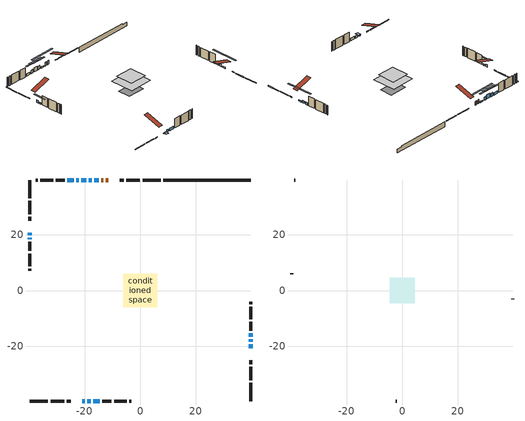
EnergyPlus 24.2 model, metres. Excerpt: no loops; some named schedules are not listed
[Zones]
conditioned space
 floor outside (Floor1 construction): -2.09,-2.09 -2.09,2.09 2.09,2.09 2.09,-2.09 z0.45
 floor adiabatic (AdiabaticFloorConstruction): -6.08,-6.08 -6.08,6.08 6.08,6.08 6.08,-6.08 z2.89
 floor foundation (Slab1 construction): -4.57,-3.28 -4.57,3.28 4.57,3.28 4.57,-3.28 z-1.99
 wall outside (RimJoist1 construction): 7.37,39.69 0.84,39.69 / -39.69,-39.69 -33.16,-39.69 / -39.69,39.69 -39.69,33.16 / 39.69,-39.69 39.69,-33.16 z0.45:0.75
 wall outside (RimJoist2 construction): -0.09,39.69 -4.95,39.69 / -32.23,-39.69 -27.38,-39.69 / -39.69,32.23 -39.69,27.38 / 39.69,-32.23 39.69,-27.38 z0.45:0.75
 wall outside (RimJoist3 construction): -5.87,39.69 -7.33,39.69 / -26.45,-39.69 -24.99,-39.69 / -39.69,26.45 -39.69,24.99 / 39.69,-26.45 39.69,-24.99 z0.45:0.75
 wall outside (AdiabaticWallConstruction 1): -11.53,39.69 -12.31,39.69 / -13.24,39.69 -14.05,39.69 z0.45:2.48
 wall outside (AdiabaticWallConstruction): -20.8,-39.69 -19.88,-39.69 z0.45:0.73; -18.95,-39.69 -17.78,-39.69 / -16.86,-39.69 -14.52,-39.69 / -39.69,20.8 -39.69,19.87 / 39.69,-18.34 39.69,-17.48 / 39.69,-16.56 39.69,-15.43 / -23.98,39.69 -26.21,39.69 z0.45:1.67; 39.69,-20.8 39.69,-19.27 z0.45:1.06; -14.98,39.69 -16.5,39.69 z0.45:1.09; -17.43,39.69 -18.42,39.69 / -22.06,39.69 -23.05,39.69 z0.45:2.23; -19.35,39.69 -21.13,39.69 z0.45:2.74; -39.69,18.95 -39.69,18.36 z0.45:1.31
 wall outside (Wall1 construction): -27.14,39.69 -30.38,39.69 / -13.59,-39.69 -10.36,-39.69 / -39.69,17.43 -39.69,14.19 / 39.69,-14.51 39.69,-11.27 z0.45:5.33
 wall outside (Wall2 construction): -31.31,39.69 -35.84,39.69 / -9.43,-39.69 -4.89,-39.69 / -39.69,13.26 -39.69,8.73 / 39.69,-10.34 39.69,-5.81 z0.45:5.33
 wall outside (Wall3 construction): -36.77,39.69 -37.52,39.69 / -3.96,-39.69 -3.21,-39.69 / -39.69,7.8 -39.69,7.05 / 39.69,-4.88 39.69,-4.13 z0.45:5.33
 wall foundation (FoundationWall1 construction): 8.3,39.69,-1.99 8.3,39.69,0.45 36.55,39.69,0.45 36.55,39.69,-0.15 39.69,39.69,-0.15 39.69,39.69,-1.99
 window (WindowConstruction 10): -20.8,-39.69 -19.88,-39.69 z0.45:0.73
 window (WindowConstruction 7): -18.95,-39.69 -17.79,-39.69 z0.45:1.67
 window (WindowConstruction 8): -16.86,-39.69 -14.52,-39.69 z0.45:1.67
 window (WindowConstruction 9): -39.69,20.8 -39.69,19.87 z0.45:1.67
 window (WindowConstruction 11): 39.69,-20.8 39.69,-19.27 z0.45:1.06
 window (WindowConstruction 12): -14.98,39.69 -16.5,39.69 z0.45:1.08
 window (WindowConstruction): -17.43,39.69 -18.42,39.69 z0.45:2.23
 window (WindowConstruction 1): -19.35,39.69 -21.13,39.69 z0.45:2.74
 window (WindowConstruction 2): -22.06,39.69 -23.05,39.69 z0.45:2.23
 window (WindowConstruction 3): -39.69,18.94 -39.69,18.36 z0.45:1.31
 window (WindowConstruction 4): 39.69,-18.34 39.69,-17.49 z0.45:1.67
 window (WindowConstruction 5): 39.69,-16.56 39.69,-15.44 z0.45:1.67
 window (WindowConstruction 6): -23.98,39.69 -26.21,39.69 z0.45:1.67
 door (Door): -11.53,39.69 -12.31,39.69 z0.45:2.48
 door (Door 1): -13.24,39.69 -14.05,39.69 z0.45:2.48
 ceiling adiabatic (AdiabaticFloorConstruction): 6.08,-6.08 6.08,6.08 -6.08,6.08 -6.08,-6.08 z2.89
attic - vented
 floor to conditioned space (Floor2 construction Reversed): -4.56,-4.56 -4.56,4.56 4.56,4.56 4.56,-4.56 z5.33
 wall outside (Wall4 construction): -38.45,39.69 -38.76,39.69 / -2.29,-39.69 -1.97,-39.69 / -39.69,6.12 -39.69,5.81 / 39.69,-3.2 39.69,-2.89 z0.45:5.33
 roof outside (Roof1 construction): -10.6,39.69,5.33 -10.6,30.82,8.29 -8.26,30.82,8.29 -8.26,39.69,5.33; -21.72,-39.69,5.33 -21.72,-30.82,8.29 -24.06,-30.82,8.29 -24.06,-39.69,5.33; -39.69,21.72,5.33 -30.82,21.72,8.29 -30.82,24.06,8.29 -39.69,24.06,5.33; 39.69,-21.72,5.33 30.82,-21.72,8.29 30.82,-24.06,8.29 39.69,-24.06,5.33
shading: -19.58,-39.69 -21.09,-39.69 -21.09,-41.52 -19.58,-41.52 z1.03; 39.69,-13.17 39.69,-26.89 40.3,-26.89 40.3,-13.17 z7.16; -22.6,39.69 -8.88,39.69 -8.88,40.3 -22.6,40.3 z7.18; -21.47,39.69 -14.38,39.69 -14.38,40.3 -21.47,40.3 z5.28; -24.18,39.69 -16.3,39.69 -16.3,40.3 -24.18,40.3 z5.79; -26.1,39.69 -19.01,39.69 -19.01,40.3 -26.1,40.3 z5.28; -39.69,15.31 -39.69,22 -40.3,22 -40.3,15.31 z4.36
[Building]
Building 1: Terrain=Suburbs
[Site:Location]
Calgary Intl AP_AB: Latitude {deg}=51.11; Longitude {deg}=-114.02; Time Zone {hr}=-7; Elevation {m}=1084; Keep Site Location Information=Yes
[Site:GroundTemperature:Shallow]
0.326196, -1.55603, -1.70677, -0.813554, 2.7722, 6.34125, 9.43543, 11.3955, 11.562, 9.96783, 6.95256, 3.49299
[Site:WaterMainsTemperature]
Calculation Method=Schedule; Temperature Schedule=mains temperature schedule
[Material] Roughness=Rough; Thermal Absorptance=0.9
Name | Thickness {m} | Conductivity {W/m-K} | Density {kg/m3} | Specific Heat {J/kg-K} | Solar Absorptance | Visible Absorptance
asphalt or fiberglass shingles | 0.00635 | 0.162714 | 1121.4 | 1465.45 | 0.4 | 0.4
ceiling loosefill ins | 0.254 | 0.0480833 | 16.02 | 1046.75 | 0.7 | 0.7
ceiling stud and cavity | 0.1397 | 0.179495 | 65.682 | 1177.47 | 0.7 | 0.7
concrete 4.0 in. | 0.1016 | 1.803125 | 2242.8 | 837.4 | 0.7 | 0.7
concrete 8.0 in. | 0.2032 | 1.803125 | 2242.8 | 837.4 | 0.7 | 0.7
door material | 0.04445 | 0.0451087 | 512.64 | 1214.23 | 0.7 | 0.7
exterior vertical ins | 0.0480821 | 0.029427 | 32.04 | 1214.23 | 0.7 | 0.7
floor covering | 0.0127 | 0.0433444 | 54.468 | 1339.84 | 0.6 | 0.6
floor rigid ins | 0.103632 | 0.029427 | 32.04 | 1214.23 | 0.7 | 0.7
floor rigid ins 1; wall rigid ins 1 | 0.512978 | 0.029427 | 32.04 | 1214.23 | 0.7 | 0.7
floor stud and cavity | 0.1397 | 0.0974427 | 92.3553 | 1139.71 | 0.7 | 0.7
floor stud and cavity 1 | 0.1397 | 1.75129 | 37.0049 | 1207.88 | 0.7 | 0.7
furniture material conditioned space 1 | 0.1524 | 0.115458 | 640.8 | 1214.23 | 0.6 | 0.6
gypsum board | 0.0127 | 0.160291 | 801 | 837.4 | 0.6 | 0.6
gypsum board 1 | 0.0127 | 0.160291 | 801 | 837.4 | 0.7 | 0.7
osb sheathing 0.5 in. | 0.0127 | 0.115458 | 512.64 | 1214.23 | 0.7 | 0.7
osb sheathing 0.75 in. | 0.01905 | 0.115458 | 512.64 | 1214.23 | 0.7 | 0.7
osb sheathing 2.0 in. | 0.0508 | 0.115458 | 512.64 | 1214.23 | 0.7 | 0.7
rim joist rigid ins; wall rigid ins | 0.051816 | 0.029427 | 32.04 | 1214.23 | 0.7 | 0.7
rim joist stud and cavity | 0.0508 | 0.0427674 | 125.044 | 1163.47 | 0.6 | 0.6
rim joist stud and cavity 1 | 0.0508 | 0.0428945 | 125.044 | 1163.47 | 0.6 | 0.6
rim joist stud and cavity 2 | 0.0508 | 0.04374 | 125.044 | 1163.47 | 0.6 | 0.6
wall stud and cavity | 0.1397 | 0.197362 | 139.0536 | 1170.24 | 0.7 | 0.7
wall stud and cavity 1 | 0.1397 | 0.195417 | 139.0536 | 1170.24 | 0.7 | 0.7
wall stud and cavity 2 | 0.1397 | 0.281349 | 139.0536 | 1170.24 | 0.7 | 0.7
wall stud and cavity 3 | 0.0889 | 6.9971 | 50.32683 | 1063.81 | 0.6 | 0.6
wall stud and cavity 4 | 0.0889 | 0.380278 | 52.3479 | 1209.89 | 0.7 | 0.7
wall stud and cavity 5 | 0.0889 | 0.391764 | 83.0341 | 1211.67 | 0.7 | 0.7
wood siding | 0.0254 | 0.102417 | 544.68 | 1172.36 | 0.4 | 0.4
wood siding 1 | 0.00254 | 0.102417 | 544.68 | 1172.36 | 0.4 | 0.4
wood siding 2; wood siding 3; wood siding 4 | 0.0254 | 0.102417 | 544.68 | 1172.36 | 0.7 | 0.7
[WindowMaterial:SimpleGlazingSystem]
Name | U-Factor {W/m2-K} | Solar Heat Gain Coefficient
WindowMaterial | 2.05146 | 0.63
WindowMaterial 1 | 2.194547 | 0.56
WindowMaterial 10 | 2.53636 | 0.47
WindowMaterial 11 | 2.39384 | 0.48
WindowMaterial 12 | 2.38079 | 0.49
WindowMaterial 2 | 2.23656 | 0.55
WindowMaterial 3 | 2.254166 | 0.56
WindowMaterial 4 | 2.35467 | 0.5
WindowMaterial 5 | 2.21499 | 0.58
WindowMaterial 6 | 2.31265 | 0.52
WindowMaterial 7 | 2.282556 | 0.53
WindowMaterial 8 | 2.07474 | 0.62
WindowMaterial 9 | 2.12698 | 0.6
[Construction]
AdiabaticFloorConstruction: floor stud and cavity 1, floor rigid ins 1, osb sheathing 0.75 in., floor covering
AdiabaticWallConstruction: wood siding 3, wall rigid ins 1, wall stud and cavity 4, gypsum board
AdiabaticWallConstruction 1: wood siding 4, wall rigid ins 1, wall stud and cavity 4, gypsum board
Door; Door 1: door material
Floor1 construction: floor stud and cavity, floor rigid ins, osb sheathing 0.75 in., floor covering
Floor2 construction Reversed: gypsum board, ceiling stud and cavity, ceiling loosefill ins
FoundationWall1 construction: concrete 8.0 in., gypsum board 1
furniture construction conditioned space 1: furniture material conditioned space 1
PartitionWallConstruction: gypsum board, wall stud and cavity 5, gypsum board
RimJoist1 construction: wood siding 2, rim joist rigid ins, osb sheathing 2.0 in., rim joist stud and cavity
RimJoist2 construction: wood siding 2, rim joist rigid ins, osb sheathing 2.0 in., rim joist stud and cavity 1
RimJoist3 construction: wood siding 2, rim joist rigid ins, osb sheathing 2.0 in., rim joist stud and cavity 2
Roof1 construction: asphalt or fiberglass shingles
Slab1 construction: concrete 4.0 in.
Wall1 construction: wood siding, wall rigid ins, osb sheathing 0.5 in., wall stud and cavity, gypsum board
Wall2 construction: wood siding, wall rigid ins, osb sheathing 0.5 in., wall stud and cavity 1, gypsum board
Wall3 construction: wood siding, wall rigid ins, osb sheathing 0.5 in., wall stud and cavity 2, gypsum board
Wall4 construction: wood siding 1, wall stud and cavity 3
WindowConstruction: WindowMaterial
WindowConstruction 1: WindowMaterial 1
WindowConstruction 10: WindowMaterial 10
WindowConstruction 11: WindowMaterial 11
WindowConstruction 12: WindowMaterial 12
WindowConstruction 2: WindowMaterial 2
WindowConstruction 3: WindowMaterial 3
WindowConstruction 4: WindowMaterial 4
WindowConstruction 5: WindowMaterial 5
WindowConstruction 6: WindowMaterial 6
WindowConstruction 7: WindowMaterial 7
WindowConstruction 8: WindowMaterial 8
WindowConstruction 9: WindowMaterial 9
[Zone] Multiplier=1; Part of Total Floor Area=Yes
Name | Volume {m3}
attic - vented | 39.8967
conditioned space | 564.6
[Space]
Name | Zone | Volume {m3}
attic - vented 1 | attic - vented | 39.8967
conditioned space 1 | conditioned space | 564.6
[ZoneInfiltration:EffectiveLeakageArea]
infil attic - vented 1: Zone or Space=attic - vented 1; Schedule=Always On Discrete; Effective Air Leakage Area {cm2}=2847.77; Stack Coefficient=0.000544883; Wind Coefficient=1.57715e-05
[ZoneMixing]
whole house fan mix: Zone or Space=attic - vented; Schedule=Always On Continuous; Design Flow Rate Calculation Method=Flow/Zone; Design Flow Rate {m3/s}=0; Source Zone or Space=conditioned space
[SurfaceProperty:ExposedFoundationPerimeter]
Slab1: Exposed Perimeter Calculation Method=TotalExposedPerimeter; Total Exposed Perimeter {m}=31.394
[InternalMass] Zone or ZoneList=conditioned space; Space or SpaceList=conditioned space 1
Name | Construction | Surface Area {m2}
furniture mass conditioned space 1 | furniture construction conditioned space 1 | 90.1361
partition wall mass | PartitionWallConstruction | 225.34
[Lights]
interior lighting: Zone or ZoneList or Space or SpaceList=conditioned space 1; Schedule=interior lighting schedule; Design Level Calculation Method=LightingLevel; Lighting Level {W}=343.2; Return Air Fraction=0; Fraction Radiant=0.6; Fraction Visible=0.2; Fraction Replaceable=1
[People]
occupants: Zone or ZoneList or Space or SpaceList=conditioned space 1; Number of People Schedule=occupants schedule; Number of People Calculation Method=People; Number of People=3; Fraction Radiant=0.314171; Sensible Heat Fraction=0.56303; Activity Level Schedule=occupants activity schedule; Carbon Dioxide Generation Rate {m3/s-W}=0; Enable ASHRAE 55 Comfort Warnings=No; Mean Radiant Temperature Calculation Type=EnclosureAveraged
[ElectricEquipment] Zone or ZoneList or Space or SpaceList=conditioned space 1; Design Level Calculation Method=EquipmentLevel
Name | Schedule | Design Level {W} | Fraction Latent | Fraction Radiant | Fraction Lost
clothes dryer | clothes dryer schedule | 140.772 | 0.015 | 0.081 | 0.85
clothes washer | clothes washer schedule | 32.1985 | 0.03 | 0.162 | 0.7
cooking range | cooking range schedule | 215.147 | 0.08 | 0.432 | 0.2
dishwasher | dishwasher schedule | 66.8632 | 0.3 | 0.18 | 0.4
fridge | fridge schedule | 72.9452 | 0 | 0.6 | 0
mech vent bath fan 0 | mech vent bath fan 0 schedule | 50.2 | 0 | 0 | 1
mech vent bath fan 1 | mech vent bath fan 1 schedule | 50.2 | 0 | 0 | 1
mech vent bath fan 2 | mech vent bath fan 2 schedule | 50.2 | 0 | 0 | 1
mech vent house fan | mech vent house fan schedule | 19.4 | 0 | 0 | 0.5
mech vent house fan cfis | mech vent house fan cfis schedule | 0 | 0 | 0 | 0
mech vent range fan 0 | mech vent range fan 0 schedule | 57 | 0 | 0 | 1
misc plug loads | misc plug loads schedule | 494.7 | 0.045 | 0.513 | 0.1
whole house fan | Always On Discrete | 0 | 0 | 0 | 1
[OtherEquipment] Zone or ZoneList or Space or SpaceList=conditioned space 1; Design Level Calculation Method=EquipmentLevel
Name | Fuel Type | Schedule | Design Level {W} | Fraction Latent | Fraction Radiant | Fraction Lost
clothes dryer 1 | Electricity | clothes dryer schedule | 0 | 0.015 | 0.081 | 0.85
cooking range 1 | Electricity | cooking range schedule | 0 | 0.08 | 0.432 | 0.2
general water use latent | None | general water use schedule | 62.594 | 1 | 0 | 0
general water use sensible | None | general water use schedule | -61.6891 | 0 | 0.6 | 0
mech vent house fan latent load | None | Always On Discrete | 0 | 1 | 0 | 0
mech vent house fan sensible load | None | Always On Discrete | 0 | 0 | 0 | 0
water heater energy adjustment1 | NaturalGas | Always On Discrete | 0.01 | 0 | 0 | 1
[ZoneInfiltration:DesignFlowRate] Zone or ZoneList or Space or SpaceList=conditioned space 1; Schedule=Always On Discrete; Design Flow Rate Calculation Method=Flow/Zone; Design Flow Rate {m3/s}=0
infil flow; natural vent flow; whole house fan flow
[Foundation:Kiva]
Foundation Kiva 1: Initial Indoor Air Temperature {C}=18; Wall Height Above Grade {m}=0.449976; Wall Depth Below Slab {m}=0.2032; Custom Block Material Name 1=exterior vertical ins; Custom Block Depth 1 {m}=2.43998; Custom Block X Position 1 {m}=0.2159; Custom Block Z Position 1 {m}=0
[Foundation:Kiva:Settings]
Soil Conductivity {W/m-K}=0.849921; Soil Density {kg/m3}=1842.3; Soil Specific Heat {J/kg-K}=418.7; Ground Solar Absorptivity=0.9; Ground Thermal Absorptivity=0.9; Ground Surface Roughness {m}=0.03; Far-Field Width {m}=40; Deep-Ground Boundary Condition=ZeroFlux; Deep-Ground Depth {m}=40; Minimum Cell Dimension {m}=0.2; Maximum Cell Growth Coefficient=3; Simulation Timestep=Timestep
[Exterior:Lights]
exterior lighting: Schedule=exterior lighting schedule; Design Level {W}=75.6
[Schedule:Constant]
Name | Hourly Value
Always On Continuous; mech vent house fan schedule; mech vent house fan cfis schedule; Always On Discrete | 1
occupants activity schedule | 117.228
fridge schedule | 0
[Schedule:Week:Daily]
interior lighting schedule Week Rule - Jan1-Jan27: interior lighting schedule day, interior lighting schedule day, interior lighting schedule day, interior lighting schedule day, interior lighting schedule day, interior lighting schedule day, interior lighting schedule day, interior lighting schedule default day, interior lighting schedule default day, interior lighting schedule default day, interior lighting schedule default day, interior lighting schedule default day
interior lighting schedule Week Rule - Jan28-Feb3: interior lighting schedule day, interior lighting schedule day, interior lighting schedule day, interior lighting schedule day, interior lighting schedule day 1, interior lighting schedule day 1, interior lighting schedule day 1, interior lighting schedule default day, interior lighting schedule default day, interior lighting schedule default day, interior lighting schedule default day, interior lighting schedule default day
interior lighting schedule Week Rule - Feb4-Feb24: interior lighting schedule day 1, interior lighting schedule day 1, interior lighting schedule day 1, interior lighting schedule day 1, interior lighting schedule day 1, interior lighting schedule day 1, interior lighting schedule day 1, interior lighting schedule default day, interior lighting schedule default day, interior lighting schedule default day, interior lighting schedule default day, interior lighting schedule default day
interior lighting schedule Week Rule - Feb25-Mar3: interior lighting schedule day 1, interior lighting schedule day 1, interior lighting schedule day 1, interior lighting schedule day 1, interior lighting schedule day 2, interior lighting schedule day 2, interior lighting schedule day 2, interior lighting schedule default day, interior lighting schedule default day, interior lighting schedule default day, interior lighting schedule default day, interior lighting schedule default day
interior lighting schedule Week Rule - Mar4-Mar31: interior lighting schedule day 2, interior lighting schedule day 2, interior lighting schedule day 2, interior lighting schedule day 2, interior lighting schedule day 2, interior lighting schedule day 2, interior lighting schedule day 2, interior lighting schedule default day, interior lighting schedule default day, interior lighting schedule default day, interior lighting schedule default day, interior lighting schedule default day
interior lighting schedule Week Rule - Apr1-Apr28: interior lighting schedule day 3, interior lighting schedule day 3, interior lighting schedule day 3, interior lighting schedule day 3, interior lighting schedule day 3, interior lighting schedule day 3, interior lighting schedule day 3, interior lighting schedule default day, interior lighting schedule default day, interior lighting schedule default day, interior lighting schedule default day, interior lighting schedule default day
interior lighting schedule Week Rule - Apr29-May5: interior lighting schedule day 3, interior lighting schedule day 3, interior lighting schedule day 4, interior lighting schedule day 4, interior lighting schedule day 4, interior lighting schedule day 4, interior lighting schedule day 4, interior lighting schedule default day, interior lighting schedule default day, interior lighting schedule default day, interior lighting schedule default day, interior lighting schedule default day
interior lighting schedule Week Rule - May6-May26: interior lighting schedule day 4, interior lighting schedule day 4, interior lighting schedule day 4, interior lighting schedule day 4, interior lighting schedule day 4, interior lighting schedule day 4, interior lighting schedule day 4, interior lighting schedule default day, interior lighting schedule default day, interior lighting schedule default day, interior lighting schedule default day, interior lighting schedule default day
interior lighting schedule Week Rule - May27-Jun2: interior lighting schedule day 4, interior lighting schedule day 4, interior lighting schedule day 4, interior lighting schedule day 4, interior lighting schedule day 4, interior lighting schedule day 5, interior lighting schedule day 5, interior lighting schedule default day, interior lighting schedule default day, interior lighting schedule default day, interior lighting schedule default day, interior lighting schedule default day
interior lighting schedule Week Rule - Jun3-Jun30: interior lighting schedule day 5, interior lighting schedule day 5, interior lighting schedule day 5, interior lighting schedule day 5, interior lighting schedule day 5, interior lighting schedule day 5, interior lighting schedule day 5, interior lighting schedule default day, interior lighting schedule default day, interior lighting schedule default day, interior lighting schedule default day, interior lighting schedule default day
interior lighting schedule Week Rule - Jul1-Jul28: interior lighting schedule day 6, interior lighting schedule day 6, interior lighting schedule day 6, interior lighting schedule day 6, interior lighting schedule day 6, interior lighting schedule day 6, interior lighting schedule day 6, interior lighting schedule default day, interior lighting schedule default day, interior lighting schedule default day, interior lighting schedule default day, interior lighting schedule default day
interior lighting schedule Week Rule - Jul29-Aug4: interior lighting schedule day 6, interior lighting schedule day 6, interior lighting schedule day 6, interior lighting schedule day 7, interior lighting schedule day 7, interior lighting schedule day 7, interior lighting schedule day 7, interior lighting schedule default day, interior lighting schedule default day, interior lighting schedule default day, interior lighting schedule default day, interior lighting schedule default day
interior lighting schedule Week Rule - Aug5-Aug25: interior lighting schedule day 7, interior lighting schedule day 7, interior lighting schedule day 7, interior lighting schedule day 7, interior lighting schedule day 7, interior lighting schedule day 7, interior lighting schedule day 7, interior lighting schedule default day, interior lighting schedule default day, interior lighting schedule default day, interior lighting schedule default day, interior lighting schedule default day
interior lighting schedule Week Rule - Aug26-Sep1: interior lighting schedule day 7, interior lighting schedule day 7, interior lighting schedule day 7, interior lighting schedule day 7, interior lighting schedule day 7, interior lighting schedule day 7, interior lighting schedule day 8, interior lighting schedule default day, interior lighting schedule default day, interior lighting schedule default day, interior lighting schedule default day, interior lighting schedule default day
interior lighting schedule Week Rule - Sep2-Sep29: interior lighting schedule day 8, interior lighting schedule day 8, interior lighting schedule day 8, interior lighting schedule day 8, interior lighting schedule day 8, interior lighting schedule day 8, interior lighting schedule day 8, interior lighting schedule default day, interior lighting schedule default day, interior lighting schedule default day, interior lighting schedule default day, interior lighting schedule default day
interior lighting schedule Week Rule - Sep30-Oct6: interior lighting schedule day 8, interior lighting schedule day 9, interior lighting schedule day 9, interior lighting schedule day 9, interior lighting schedule day 9, interior lighting schedule day 9, interior lighting schedule day 9, interior lighting schedule default day, interior lighting schedule default day, interior lighting schedule default day, interior lighting schedule default day, interior lighting schedule default day
interior lighting schedule Week Rule - Oct7-Oct27: interior lighting schedule day 9, interior lighting schedule day 9, interior lighting schedule day 9, interior lighting schedule day 9, interior lighting schedule day 9, interior lighting schedule day 9, interior lighting schedule day 9, interior lighting schedule default day, interior lighting schedule default day, interior lighting schedule default day, interior lighting schedule default day, interior lighting schedule default day
interior lighting schedule Week Rule - Oct28-Nov3: interior lighting schedule day 9, interior lighting schedule day 9, interior lighting schedule day 9, interior lighting schedule day 9, interior lighting schedule day 10, interior lighting schedule day 10, interior lighting schedule day 10, interior lighting schedule default day, interior lighting schedule default day, interior lighting schedule default day, interior lighting schedule default day, interior lighting schedule default day
interior lighting schedule Week Rule - Nov4-Nov24: interior lighting schedule day 10, interior lighting schedule day 10, interior lighting schedule day 10, interior lighting schedule day 10, interior lighting schedule day 10, interior lighting schedule day 10, interior lighting schedule day 10, interior lighting schedule default day, interior lighting schedule default day, interior lighting schedule default day, interior lighting schedule default day, interior lighting schedule default day
interior lighting schedule Week Rule - Nov25-Dec1: interior lighting schedule day 10, interior lighting schedule day 10, interior lighting schedule day 10, interior lighting schedule day 10, interior lighting schedule day 10, interior lighting schedule day 10, interior lighting schedule day 11, interior lighting schedule default day, interior lighting schedule default day, interior lighting schedule default day, interior lighting schedule default day, interior lighting schedule default day
interior lighting schedule Week Rule - Dec2-Dec31: interior lighting schedule day 11, interior lighting schedule day 11, interior lighting schedule day 11, interior lighting schedule day 11, interior lighting schedule day 11, interior lighting schedule day 11, interior lighting schedule day 11, interior lighting schedule default day, interior lighting schedule default day, interior lighting schedule default day, interior lighting schedule default day, interior lighting schedule default day
occupants schedule Week Rule - Jan1-Dec31: occupants schedule day, occupants schedule day, occupants schedule day, occupants schedule day, occupants schedule day, occupants schedule day, occupants schedule day, occupants schedule default day, occupants schedule default day, occupants schedule default day, occupants schedule default day, occupants schedule default day
clothes dryer schedule Week Rule - Jan1-Dec31: clothes dryer schedule day, clothes dryer schedule day, clothes dryer schedule day, clothes dryer schedule day, clothes dryer schedule day, clothes dryer schedule day, clothes dryer schedule day, clothes dryer schedule default day, clothes dryer schedule default day, clothes dryer schedule default day, clothes dryer schedule default day, clothes dryer schedule default day
clothes washer schedule Week Rule - Jan1-Dec31: clothes washer schedule day, clothes washer schedule day, clothes washer schedule day, clothes washer schedule day, clothes washer schedule day, clothes washer schedule day, clothes washer schedule day, clothes washer schedule default day, clothes washer schedule default day, clothes washer schedule default day, clothes washer schedule default day, clothes washer schedule default day
cooking range schedule Week Rule - Jan1-Dec31: cooking range schedule day, cooking range schedule day, cooking range schedule day, cooking range schedule day, cooking range schedule day, cooking range schedule day, cooking range schedule day, cooking range schedule default day, cooking range schedule default day, cooking range schedule default day, cooking range schedule default day, cooking range schedule default day
dishwasher schedule Week Rule - Jan1-Dec31: dishwasher schedule day, dishwasher schedule day, dishwasher schedule day, dishwasher schedule day, dishwasher schedule day, dishwasher schedule day, dishwasher schedule day, dishwasher schedule default day, dishwasher schedule default day, dishwasher schedule default day, dishwasher schedule default day, dishwasher schedule default day
mech vent bath fan 0 schedule Week Rule - Jan1-Dec31: mech vent bath fan 0 schedule day, mech vent bath fan 0 schedule day, mech vent bath fan 0 schedule day, mech vent bath fan 0 schedule day, mech vent bath fan 0 schedule day, mech vent bath fan 0 schedule day, mech vent bath fan 0 schedule day, mech vent bath fan 0 schedule default day, mech vent bath fan 0 schedule default day, mech vent bath fan 0 schedule default day, mech vent bath fan 0 schedule default day, mech vent bath fan 0 schedule default day
mech vent bath fan 1 schedule Week Rule - Jan1-Dec31: mech vent bath fan 1 schedule day, mech vent bath fan 1 schedule day, mech vent bath fan 1 schedule day, mech vent bath fan 1 schedule day, mech vent bath fan 1 schedule day, mech vent bath fan 1 schedule day, mech vent bath fan 1 schedule day, mech vent bath fan 1 schedule default day, mech vent bath fan 1 schedule default day, mech vent bath fan 1 schedule default day, mech vent bath fan 1 schedule default day, mech vent bath fan 1 schedule default day
mech vent bath fan 2 schedule Week Rule - Jan1-Dec31: mech vent bath fan 2 schedule day, mech vent bath fan 2 schedule day, mech vent bath fan 2 schedule day, mech vent bath fan 2 schedule day, mech vent bath fan 2 schedule day, mech vent bath fan 2 schedule day, mech vent bath fan 2 schedule day, mech vent bath fan 2 schedule default day, mech vent bath fan 2 schedule default day, mech vent bath fan 2 schedule default day, mech vent bath fan 2 schedule default day, mech vent bath fan 2 schedule default day
mech vent range fan 0 schedule Week Rule - Jan1-Dec31: mech vent range fan 0 schedule day, mech vent range fan 0 schedule day, mech vent range fan 0 schedule day, mech vent range fan 0 schedule day, mech vent range fan 0 schedule day, mech vent range fan 0 schedule day, mech vent range fan 0 schedule day, mech vent range fan 0 schedule default day, mech vent range fan 0 schedule default day, mech vent range fan 0 schedule default day, mech vent range fan 0 schedule default day, mech vent range fan 0 schedule default day
misc plug loads schedule Week Rule - Jan1-Dec31: misc plug loads schedule day, misc plug loads schedule day, misc plug loads schedule day, misc plug loads schedule day, misc plug loads schedule day, misc plug loads schedule day, misc plug loads schedule day, misc plug loads schedule default day, misc plug loads schedule default day, misc plug loads schedule default day, misc plug loads schedule default day, misc plug loads schedule default day
general water use schedule Week Rule - Jan1-Dec31: general water use schedule day, general water use schedule day, general water use schedule day, general water use schedule day, general water use schedule day, general water use schedule day, general water use schedule day, general water use schedule default day, general water use schedule default day, general water use schedule default day, general water use schedule default day, general water use schedule default day
exterior lighting schedule Week Rule - Jan1-Jan27: exterior lighting schedule day, exterior lighting schedule day, exterior lighting schedule day, exterior lighting schedule day, exterior lighting schedule day, exterior lighting schedule day, exterior lighting schedule day, exterior lighting schedule default day, exterior lighting schedule default day, exterior lighting schedule default day, exterior lighting schedule default day, exterior lighting schedule default day
exterior lighting schedule Week Rule - Jan28-Feb3: exterior lighting schedule day, exterior lighting schedule day, exterior lighting schedule day, exterior lighting schedule day, exterior lighting schedule day 1, exterior lighting schedule day 1, exterior lighting schedule day 1, exterior lighting schedule default day, exterior lighting schedule default day, exterior lighting schedule default day, exterior lighting schedule default day, exterior lighting schedule default day
exterior lighting schedule Week Rule - Feb4-Feb24: exterior lighting schedule day 1, exterior lighting schedule day 1, exterior lighting schedule day 1, exterior lighting schedule day 1, exterior lighting schedule day 1, exterior lighting schedule day 1, exterior lighting schedule day 1, exterior lighting schedule default day, exterior lighting schedule default day, exterior lighting schedule default day, exterior lighting schedule default day, exterior lighting schedule default day
exterior lighting schedule Week Rule - Feb25-Mar3: exterior lighting schedule day 1, exterior lighting schedule day 1, exterior lighting schedule day 1, exterior lighting schedule day 1, exterior lighting schedule day 2, exterior lighting schedule day 2, exterior lighting schedule day 2, exterior lighting schedule default day, exterior lighting schedule default day, exterior lighting schedule default day, exterior lighting schedule default day, exterior lighting schedule default day
exterior lighting schedule Week Rule - Mar4-Mar31: exterior lighting schedule day 2, exterior lighting schedule day 2, exterior lighting schedule day 2, exterior lighting schedule day 2, exterior lighting schedule day 2, exterior lighting schedule day 2, exterior lighting schedule day 2, exterior lighting schedule default day, exterior lighting schedule default day, exterior lighting schedule default day, exterior lighting schedule default day, exterior lighting schedule default day
exterior lighting schedule Week Rule - Apr1-Apr28: exterior lighting schedule day 3, exterior lighting schedule day 3, exterior lighting schedule day 3, exterior lighting schedule day 3, exterior lighting schedule day 3, exterior lighting schedule day 3, exterior lighting schedule day 3, exterior lighting schedule default day, exterior lighting schedule default day, exterior lighting schedule default day, exterior lighting schedule default day, exterior lighting schedule default day
exterior lighting schedule Week Rule - Apr29-May5: exterior lighting schedule day 3, exterior lighting schedule day 3, exterior lighting schedule day 4, exterior lighting schedule day 4, exterior lighting schedule day 4, exterior lighting schedule day 4, exterior lighting schedule day 4, exterior lighting schedule default day, exterior lighting schedule default day, exterior lighting schedule default day, exterior lighting schedule default day, exterior lighting schedule default day
exterior lighting schedule Week Rule - May6-May26: exterior lighting schedule day 4, exterior lighting schedule day 4, exterior lighting schedule day 4, exterior lighting schedule day 4, exterior lighting schedule day 4, exterior lighting schedule day 4, exterior lighting schedule day 4, exterior lighting schedule default day, exterior lighting schedule default day, exterior lighting schedule default day, exterior lighting schedule default day, exterior lighting schedule default day
exterior lighting schedule Week Rule - May27-Jun2: exterior lighting schedule day 4, exterior lighting schedule day 4, exterior lighting schedule day 4, exterior lighting schedule day 4, exterior lighting schedule day 4, exterior lighting schedule day 5, exterior lighting schedule day 5, exterior lighting schedule default day, exterior lighting schedule default day, exterior lighting schedule default day, exterior lighting schedule default day, exterior lighting schedule default day
exterior lighting schedule Week Rule - Jun3-Jun30: exterior lighting schedule day 5, exterior lighting schedule day 5, exterior lighting schedule day 5, exterior lighting schedule day 5, exterior lighting schedule day 5, exterior lighting schedule day 5, exterior lighting schedule day 5, exterior lighting schedule default day, exterior lighting schedule default day, exterior lighting schedule default day, exterior lighting schedule default day, exterior lighting schedule default day
exterior lighting schedule Week Rule - Jul1-Jul28: exterior lighting schedule day 6, exterior lighting schedule day 6, exterior lighting schedule day 6, exterior lighting schedule day 6, exterior lighting schedule day 6, exterior lighting schedule day 6, exterior lighting schedule day 6, exterior lighting schedule default day, exterior lighting schedule default day, exterior lighting schedule default day, exterior lighting schedule default day, exterior lighting schedule default day
[Schedule:Year]
interior lighting schedule: interior lighting schedule Week Rule - Jan1-Jan27, 1, 1, 1, 27, interior lighting schedule Week Rule - Jan28-Feb3, 1, 28, 2, 3, interior lighting schedule Week Rule - Feb4-Feb24, 2, 4, 2, 24, interior lighting schedule Week Rule - Feb25-Mar3, 2, 25, 3, 3, interior lighting schedule Week Rule - Mar4-Mar31, 3, 4, 3, 31, interior lighting schedule Week Rule - Apr1-Apr28, 4, 1, 4, 28, interior lighting schedule Week Rule - Apr29-May5, 4, 29, 5, 5, interior lighting schedule Week Rule - May6-May26, 5, 6, 5, 26, interior lighting schedule Week Rule - May27-Jun2, 5, 27, 6, 2, interior lighting schedule Week Rule - Jun3-Jun30, 6, 3, 6, 30, interior lighting schedule Week Rule - Jul1-Jul28, 7, 1, 7, 28, interior lighting schedule Week Rule - Jul29-Aug4, 7, 29, 8, 4, interior lighting schedule Week Rule - Aug5-Aug25, 8, 5, 8, 25, interior lighting schedule Week Rule - Aug26-Sep1, 8, 26, 9, 1, interior lighting schedule Week Rule - Sep2-Sep29, 9, 2, 9, 29, interior lighting schedule Week Rule - Sep30-Oct6, 9, 30, 10, 6, interior lighting schedule Week Rule - Oct7-Oct27, 10, 7, 10, 27, interior lighting schedule Week Rule - Oct28-Nov3, 10, 28, 11, 3, interior lighting schedule Week Rule - Nov4-Nov24, 11, 4, 11, 24, interior lighting schedule Week Rule - Nov25-Dec1, 11, 25, 12, 1, interior lighting schedule Week Rule - Dec2-Dec31, 12, 2, 12, 31
occupants schedule: occupants schedule Week Rule - Jan1-Dec31, 1, 1, 12, 31
clothes dryer schedule: clothes dryer schedule Week Rule - Jan1-Dec31, 1, 1, 12, 31
clothes washer schedule: clothes washer schedule Week Rule - Jan1-Dec31, 1, 1, 12, 31
cooking range schedule: cooking range schedule Week Rule - Jan1-Dec31, 1, 1, 12, 31
dishwasher schedule: dishwasher schedule Week Rule - Jan1-Dec31, 1, 1, 12, 31
mech vent bath fan 0 schedule: mech vent bath fan 0 schedule Week Rule - Jan1-Dec31, 1, 1, 12, 31
mech vent bath fan 1 schedule: mech vent bath fan 1 schedule Week Rule - Jan1-Dec31, 1, 1, 12, 31
mech vent bath fan 2 schedule: mech vent bath fan 2 schedule Week Rule - Jan1-Dec31, 1, 1, 12, 31
mech vent range fan 0 schedule: mech vent range fan 0 schedule Week Rule - Jan1-Dec31, 1, 1, 12, 31
misc plug loads schedule: misc plug loads schedule Week Rule - Jan1-Dec31, 1, 1, 12, 31
general water use schedule: general water use schedule Week Rule - Jan1-Dec31, 1, 1, 12, 31
exterior lighting schedule: exterior lighting schedule Week Rule - Jan1-Jan27, 1, 1, 1, 27, exterior lighting schedule Week Rule - Jan28-Feb3, 1, 28, 2, 3, exterior lighting schedule Week Rule - Feb4-Feb24, 2, 4, 2, 24, exterior lighting schedule Week Rule - Feb25-Mar3, 2, 25, 3, 3, exterior lighting schedule Week Rule - Mar4-Mar31, 3, 4, 3, 31, exterior lighting schedule Week Rule - Apr1-Apr28, 4, 1, 4, 28, exterior lighting schedule Week Rule - Apr29-May5, 4, 29, 5, 5, exterior lighting schedule Week Rule - May6-May26, 5, 6, 5, 26, exterior lighting schedule Week Rule - May27-Jun2, 5, 27, 6, 2, exterior lighting schedule Week Rule - Jun3-Jun30, 6, 3, 6, 30, exterior lighting schedule Week Rule - Jul1-Jul28, 7, 1, 7, 28, exterior lighting schedule Week Rule - Jul29-Aug4, 7, 29, 8, 4, exterior lighting schedule Week Rule - Aug5-Aug25, 8, 5, 8, 25, exterior lighting schedule Week Rule - Aug26-Sep1, 8, 26, 9, 1, exterior lighting schedule Week Rule - Sep2-Sep29, 9, 2, 9, 29, exterior lighting schedule Week Rule - Sep30-Oct6, 9, 30, 10, 6, exterior lighting schedule Week Rule - Oct7-Oct27, 10, 7, 10, 27, exterior lighting schedule Week Rule - Oct28-Nov3, 10, 28, 11, 3, exterior lighting schedule Week Rule - Nov4-Nov24, 11, 4, 11, 24, exterior lighting schedule Week Rule - Nov25-Dec1, 11, 25, 12, 1, exterior lighting schedule Week Rule - Dec2-Dec31, 12, 2, 12, 31
[Schedule:Compact]
mains temperature schedule: Through: 01/01, For: AllDays, Until: 24:00, 5.30611, Through: 01/02, For: AllDays, Until: 24:00, 5.24556, Through: 01/03, For: AllDays, Until: 24:00, 5.18611, Through: 01/04, For: AllDays, Until: 24:00, 5.12778, Through: 01/05, For: AllDays, Until: 24:00, 5.07, Through: 01/06, For: AllDays, Until: 24:00, 5.01278, Through: 01/07, For: AllDays, Until: 24:00, 4.95722, Through: 01/08, For: AllDays, Until: 24:00, 4.90222, Through: 01/09, For: AllDays, Until: 24:00, 4.84778, Through: 01/10, For: AllDays, Until: 24:00, 4.795, Through: 01/11, For: AllDays, Until: 24:00, 4.74278, Through: 01/12, For: AllDays, Until: 24:00, 4.69167, Through: 01/13, For: AllDays, Until: 24:00, 4.64111, Through: 01/14, For: AllDays, Until: 24:00, 4.59222, Through: 01/15, For: AllDays, Until: 24:00, 4.54389, Through: 01/16, For: AllDays, Until: 24:00, 4.49722, Through: 01/17, For: AllDays, Until: 24:00, 4.45111, Through: 01/18, For: AllDays, Until: 24:00, 4.40611, Through: 01/19, For: AllDays, Until: 24:00, 4.36222, Through: 01/20, For: AllDays, Until: 24:00, 4.32, Through: 01/21, For: AllDays, Until: 24:00, 4.27833, Through: 01/22, For: AllDays, Until: 24:00, 4.23778, Through: 01/23, For: AllDays, Until: 24:00, 4.19833, Through: 01/24, For: AllDays, Until: 24:00, 4.16056, Through: 01/25, For: AllDays, Until: 24:00, 4.12333, Through: 01/26, For: AllDays, Until: 24:00, 4.08778, Through: 01/27, For: AllDays, Until: 24:00, 4.05278, Through: 01/28, For: AllDays, Until: 24:00, 4.01944, Through: 01/29, For: AllDays, Until: 24:00, 3.98722, Through: 01/30, For: AllDays, Until: 24:00, 3.95611, Through: 01/31, For: AllDays, Until: 24:00, 3.92667, Through: 02/01, For: AllDays, Until: 24:00, 3.89778, Through: 02/02, For: AllDays, Until: 24:00, 3.87056, Through: 02/03, For: AllDays, Until: 24:00, 3.84444, Through: 02/04, For: AllDays, Until: 24:00, 3.82, Through: 02/05, For: AllDays, Until: 24:00, 3.79611, Through: 02/06, For: AllDays, Until: 24:00, 3.77389, Through: 02/07, For: AllDays, Until: 24:00, 3.75333, Through: 02/08, For: AllDays, Until: 24:00, 3.73333, Through: 02/09, For: AllDays, Until: 24:00, 3.715, Through: 02/10, For: AllDays, Until: 24:00, 3.69778, Through: 02/11, For: AllDays, Until: 24:00, 3.68222, Through: 02/12, For: AllDays, Until: 24:00, 3.66778, Through: 02/13, For: AllDays, Until: 24:00, 3.65444, Through: 02/14, For: AllDays, Until: 24:00, 3.64278, Through: 02/15, For: AllDays, Until: 24:00, 3.63222, Through: 02/16, For: AllDays, Until: 24:00, 3.62278, Through: 02/17, For: AllDays, Until: 24:00, 3.615, Through: 02/18, For: AllDays, Until: 24:00, 3.60833, Through: 02/19, For: AllDays, Until: 24:00, 3.60333, Through: 02/20, For: AllDays, Until: 24:00, 3.59944, Through: 02/21, For: AllDays, Until: 24:00, 3.59667, Through: 02/22, For: AllDays, Until: 24:00, 3.59556, Through: 02/23, For: AllDays, Until: 24:00, 3.59556, Through: 02/24, For: AllDays, Until: 24:00, 3.59722, Through: 02/25, For: AllDays, Until: 24:00, 3.6, Through: 02/26, For: AllDays, Until: 24:00, 3.60389, Through: 02/27, For: AllDays, Until: 24:00, 3.60944, Through: 02/28, For: AllDays, Until: 24:00, 3.61611, Through: 03/01, For: AllDays, Until: 24:00, 3.62444, Through: 03/02, For: AllDays, Until: 24:00, 3.63333, Through: 03/03, For: AllDays, Until: 24:00, 3.64444, Through: 03/04, For: AllDays, Until: 24:00, 3.65611, Through: 03/05, For: AllDays, Until: 24:00, 3.67, Through: 03/06, For: AllDays, Until: 24:00, 3.68444, Through: 03/07, For: AllDays, Until: 24:00, 3.70056, Through: 03/08, For: AllDays, Until: 24:00, 3.71778, Through: 03/09, For: AllDays, Until: 24:00, 3.73611, Through: 03/10, For: AllDays, Until: 24:00, 3.75611, Through: 03/11, For: AllDays, Until: 24:00, 3.77722, Through: 03/12, For: AllDays, Until: 24:00, 3.79944, Through: 03/13, For: AllDays, Until: 24:00, 3.82333, Through: 03/14, For: AllDays, Until: 24:00, 3.84833, Through: 03/15, For: AllDays, Until: 24:00, 3.87444, Through: 03/16, For: AllDays, Until: 24:00, 3.90222, Through: 03/17, For: AllDays, Until: 24:00, 3.93056, Through: 03/18, For: AllDays, Until: 24:00, 3.96056, Through: 03/19, For: AllDays, Until: 24:00, 3.99167, Through: 03/20, For: AllDays, Until: 24:00, 4.02444, Through: 03/21, For: AllDays, Until: 24:00, 4.05778, Through: 03/22, For: AllDays, Until: 24:00, 4.09278, Through: 03/23, For: AllDays, Until: 24:00, 4.12833, Through: 03/24, For: AllDays, Until: 24:00, 4.16556, Through: 03/25, For: AllDays, Until: 24:00, 4.20389, Through: 03/26, For: AllDays, Until: 24:00, 4.24333, Through: 03/27, For: AllDays, Until: 24:00, 4.28389, Through: 03/28, For: AllDays, Until: 24:00, 4.32611, Through: 03/29, For: AllDays, Until: 24:00, 4.36889, Through: 03/30, For: AllDays, Until: 24:00, 4.41278, Through: 03/31, For: AllDays, Until: 24:00, 4.45778, Through: 04/01, For: AllDays, Until: 24:00, 4.50389, Through: 04/02, For: AllDays, Until: 24:00, 4.55111, Through: 04/03, For: AllDays, Until: 24:00, 4.59944, Through: 04/04, For: AllDays, Until: 24:00, 4.64833, Through: 04/05, For: AllDays, Until: 24:00, 4.69889, Through: 04/06, For: AllDays, Until: 24:00, 4.75, Through: 04/07, For: AllDays, Until: 24:00, 4.80222, Through: 04/08, For: AllDays, Until: 24:00, 4.85556, Through: 04/09, For: AllDays, Until: 24:00, 4.91, Through: 04/10, For: AllDays, Until: 24:00, 4.965, Through: 04/11, For: AllDays, Until: 24:00, 5.02111, Through: 04/12, For: AllDays, Until: 24:00, 5.07833, Through: 04/13, For: AllDays, Until: 24:00, 5.13611, Through: 04/14, For: AllDays, Until: 24:00, 5.195, Through: 04/15, For: AllDays, Until: 24:00, 5.25444, Through: 04/16, For: AllDays, Until: 24:00, 5.315, Through: 04/17, For: AllDays, Until: 24:00, 5.37611, Through: 04/18, For: AllDays, Until: 24:00, 5.43833, Through: 04/19, For: AllDays, Until: 24:00, 5.50111, Through: 04/20, For: AllDays, Until: 24:00, 5.565, Through: 04/21, For: AllDays, Until: 24:00, 5.62944, Through: 04/22, For: AllDays, Until: 24:00, 5.69444, Through: 04/23, For: AllDays, Until: 24:00, 5.76, Through: 04/24, For: AllDays, Until: 24:00, 5.82667, Through: 04/25, For: AllDays, Until: 24:00, 5.89389, Through: 04/26, For: AllDays, Until: 24:00, 5.96167, Through: 04/27, For: AllDays, Until: 24:00, 6.03056, Through: 04/28, For: AllDays, Until: 24:00, 6.09944, Through: 04/29, For: AllDays, Until: 24:00, 6.16944, Through: 04/30, For: AllDays, Until: 24:00, 6.23944, Through: 05/01, For: AllDays, Until: 24:00, 6.31056, Through: 05/02, For: AllDays, Until: 24:00, 6.38167, Through: 05/03, For: AllDays, Until: 24:00, 6.45333, Through: 05/04, For: AllDays, Until: 24:00, 6.52611, Through: 05/05, For: AllDays, Until: 24:00, 6.59889, Through: 05/06, For: AllDays, Until: 24:00, 6.67167, Through: 05/07, For: AllDays, Until: 24:00, 6.74556, Through: 05/08, For: AllDays, Until: 24:00, 6.81944, Through: 05/09, For: AllDays, Until: 24:00, 6.89389, Through: 05/10, For: AllDays, Until: 24:00, 6.96889, Through: 05/11, For: AllDays, Until: 24:00, 7.04389, Through: 05/12, For: AllDays, Until: 24:00, 7.11944, Through: 05/13, For: AllDays, Until: 24:00, 7.195, Through: 05/14, For: AllDays, Until: 24:00, 7.27111, Through: 05/15, For: AllDays, Until: 24:00, 7.34722, Through: 05/16, For: AllDays, Until: 24:00, 7.42389, Through: 05/17, For: AllDays, Until: 24:00, 7.50056, Through: 05/18, For: AllDays, Until: 24:00, 7.57722, Through: 05/19, For: AllDays, Until: 24:00, 7.65444, Through: 05/20, For: AllDays, Until: 24:00, 7.73167, Through: 05/21, For: AllDays, Until: 24:00, 7.80889, Through: 05/22, For: AllDays, Until: 24:00, 7.88611, Through: 05/23, For: AllDays, Until: 24:00, 7.96333, Through: 05/24, For: AllDays, Until: 24:00, 8.04111, Through: 05/25, For: AllDays, Until: 24:00, 8.11833, Through: 05/26, For: AllDays, Until: 24:00, 8.19611, Through: 05/27, For: AllDays, Until: 24:00, 8.27333, Through: 05/28, For: AllDays, Until: 24:00, 8.35056, Through: 05/29, For: AllDays, Until: 24:00, 8.42778, Through: 05/30, For: AllDays, Until: 24:00, 8.505, Through: 05/31, For: AllDays, Until: 24:00, 8.58222, Through: 06/01, For: AllDays, Until: 24:00, 8.65889, Through: 06/02, For: AllDays, Until: 24:00, 8.73556, Through: 06/03, For: AllDays, Until: 24:00, 8.81222, Through: 06/04, For: AllDays, Until: 24:00, 8.88889, Through: 06/05, For: AllDays, Until: 24:00, 8.965, Through: 06/06, For: AllDays, Until: 24:00, 9.04056, Through: 06/07, For: AllDays, Until: 24:00, 9.11611, Through: 06/08, For: AllDays, Until: 24:00, 9.19167, Through: 06/09, For: AllDays, Until: 24:00, 9.26667, Through: 06/10, For: AllDays, Until: 24:00, 9.34111, Through: 06/11, For: AllDays, Until: 24:00, 9.41556, Through: 06/12, For: AllDays, Until: 24:00, 9.48889, Through: 06/13, For: AllDays, Until: 24:00, 9.56278, Through: 06/14, For: AllDays, Until: 24:00, 9.63556, Through: 06/15, For: AllDays, Until: 24:00, 9.70833, Through: 06/16, For: AllDays, Until: 24:00, 9.78, Through: 06/17, For: AllDays, Until: 24:00, 9.85167, Through: 06/18, For: AllDays, Until: 24:00, 9.92278, Through: 06/19, For: AllDays, Until: 24:00, 9.99333, Through: 06/20, For: AllDays, Until: 24:00, 10.0633, Through: 06/21, For: AllDays, Until: 24:00, 10.1328, Through: 06/22, For: AllDays, Until: 24:00, 10.2011, Through: 06/23, For: AllDays, Until: 24:00, 10.2694, Through: 06/24, For: AllDays, Until: 24:00, 10.3367, Through: 06/25, For: AllDays, Until: 24:00, 10.4039, Through: 06/26, For: AllDays, Until: 24:00, 10.47, Through: 06/27, For: AllDays, Until: 24:00, 10.5356, Through: 06/28, For: AllDays, Until: 24:00, 10.6, Through: 06/29, For: AllDays, Until: 24:00, 10.6639, Through: 06/30, For: AllDays, Until: 24:00, 10.7272, Through: 07/01, For: AllDays, Until: 24:00, 10.7894, Through: 07/02, For: AllDays, Until: 24:00, 10.8511, Through: 07/03, For: AllDays, Until: 24:00, 10.9122, Through: 07/04, For: AllDays, Until: 24:00, 10.9722, Through: 07/05, For: AllDays, Until: 24:00, 11.0311, Through: 07/06, For: AllDays, Until: 24:00, 11.0894, Through: 07/07, For: AllDays, Until: 24:00, 11.1467, Through: 07/08, For: AllDays, Until: 24:00, 11.2033, Through: 07/09, For: AllDays, Until: 24:00, 11.2589, Through: 07/10, For: AllDays, Until: 24:00, 11.3133, Through: 07/11, For: AllDays, Until: 24:00, 11.3672, Through: 07/12, For: AllDays, Until: 24:00, 11.42, Through: 07/13, For: AllDays, Until: 24:00, 11.4717, Through: 07/14, For: AllDays, Until: 24:00, 11.5222, Through: 07/15, For: AllDays, Until: 24:00, 11.5717, Through: 07/16, For: AllDays, Until: 24:00, 11.6206, Through: 07/17, For: AllDays, Until: 24:00, 11.6683, Through: 07/18, For: AllDays, Until: 24:00, 11.715, Through: 07/19, For: AllDays, Until: 24:00, 11.76, Through: 07/20, For: AllDays, Until: 24:00, 11.8044, Through: 07/21, For: AllDays, Until: 24:00, 11.8478, Through: 07/22, For: AllDays, Until: 24:00, 11.89, Through: 07/23, For: AllDays, Until: 24:00, 11.9311, Through: 07/24, For: AllDays, Until: 24:00, 11.9711, Through: 07/25, For: AllDays, Until: 24:00, 12.01, Through: 07/26, For: AllDays, Until: 24:00, 12.0478, Through: 07/27, For: AllDays, Until: 24:00, 12.0839, Through: 07/28, For: AllDays, Until: 24:00, 12.1194, Through: 07/29, For: AllDays, Until: 24:00, 12.1533, Through: 07/30, For: AllDays, Until: 24:00, 12.1861, Through: 07/31, For: AllDays, Until: 24:00, 12.2178, Through: 08/01, For: AllDays, Until: 24:00, 12.2483, Through: 08/02, For: AllDays, Until: 24:00, 12.2778, Through: 08/03, For: AllDays, Until: 24:00, 12.3056, Through: 08/04, For: AllDays, Until: 24:00, 12.3322, Through: 08/05, For: AllDays, Until: 24:00, 12.3578, Through: 08/06, For: AllDays, Until: 24:00, 12.3822, Through: 08/07, For: AllDays, Until: 24:00, 12.405, Through: 08/08, For: AllDays, Until: 24:00, 12.4267, Through: 08/09, For: AllDays, Until: 24:00, 12.4472, Through: 08/10, For: AllDays, Until: 24:00, 12.4661, Through: 08/11, For: AllDays, Until: 24:00, 12.4839, Through: 08/12, For: AllDays, Until: 24:00, 12.5006, Through: 08/13, For: AllDays, Until: 24:00, 12.5156, Through: 08/14, For: AllDays, Until: 24:00, 12.5294, Through: 08/15, For: AllDays, Until: 24:00, 12.5422, Through: 08/16, For: AllDays, Until: 24:00, 12.5533, Through: 08/17, For: AllDays, Until: 24:00, 12.5633, Through: 08/18, For: AllDays, Until: 24:00, 12.5722, Through: 08/19, For: AllDays, Until: 24:00, 12.5794, Through: 08/20, For: AllDays, Until: 24:00, 12.585, Through: 08/21, For: AllDays, Until: 24:00, 12.59, Through: 08/22, For: AllDays, Until: 24:00, 12.5933, Through: 08/23, For: AllDays, Until: 24:00, 12.595, Through: 08/24, For: AllDays, Until: 24:00, 12.5961, Through: 08/25, For: AllDays, Until: 24:00, 12.595, Through: 08/26, For: AllDays, Until: 24:00, 12.5933, Through: 08/27, For: AllDays, Until: 24:00, 12.59, Through: 08/28, For: AllDays, Until: 24:00, 12.585, Through: 08/29, For: AllDays, Until: 24:00, 12.5789, Through: 08/30, For: AllDays, Until: 24:00, 12.5717, Through: 08/31, For: AllDays, Until: 24:00, 12.5633, Through: 09/01, For: AllDays, Until: 24:00, 12.5533, Through: 09/02, For: AllDays, Until: 24:00, 12.5417, Through: 09/03, For: AllDays, Until: 24:00, 12.5289, Through: 09/04, For: AllDays, Until: 24:00, 12.515, Through: 09/05, For: AllDays, Until: 24:00, 12.5, Through: 09/06, For: AllDays, Until: 24:00, 12.4833, Through: 09/07, For: AllDays, Until: 24:00, 12.4656, Through: 09/08, For: AllDays, Until: 24:00, 12.4467, Through: 09/09, For: AllDays, Until: 24:00, 12.4261, Through: 09/10, For: AllDays, Until: 24:00, 12.4044, Through: 09/11, For: AllDays, Until: 24:00, 12.3811, Through: 09/12, For: AllDays, Until: 24:00, 12.3572, Through: 09/13, For: AllDays, Until: 24:00, 12.3317, Through: 09/14, For: AllDays, Until: 24:00, 12.3044, Through: 09/15, For: AllDays, Until: 24:00, 12.2767, Through: 09/16, For: AllDays, Until: 24:00, 12.2472, Through: 09/17, For: AllDays, Until: 24:00, 12.2167, Through: 09/18, For: AllDays, Until: 24:00, 12.185, Through: 09/19, For: AllDays, Until: 24:00, 12.1522, Through: 09/20, For: AllDays, Until: 24:00, 12.1183, Through: 09/21, For: AllDays, Until: 24:00, 12.0828, Through: 09/22, For: AllDays, Until: 24:00, 12.0461, Through: 09/23, For: AllDays, Until: 24:00, 12.0089, Through: 09/24, For: AllDays, Until: 24:00, 11.97, Through: 09/25, For: AllDays, Until: 24:00, 11.93, Through: 09/26, For: AllDays, Until: 24:00, 11.8889, Through: 09/27, For: AllDays, Until: 24:00, 11.8467, Through: 09/28, For: AllDays, Until: 24:00, 11.8033, Through: 09/29, For: AllDays, Until: 24:00, 11.7589, Through: 09/30, For: AllDays, Until: 24:00, 11.7133, Through: 10/01, For: AllDays, Until: 24:00, 11.6667, Through: 10/02, For: AllDays, Until: 24:00, 11.6189, Through: 10/03, For: AllDays, Until: 24:00, 11.5706, Through: 10/04, For: AllDays, Until: 24:00, 11.5206, Through: 10/05, For: AllDays, Until: 24:00, 11.47, Through: 10/06, For: AllDays, Until: 24:00, 11.4183, Through: 10/07, For: AllDays, Until: 24:00, 11.3656, Through: 10/08, For: AllDays, Until: 24:00, 11.3117, Through: 10/09, For: AllDays, Until: 24:00, 11.2572, Through: 10/10, For: AllDays, Until: 24:00, 11.2017, Through: 10/11, For: AllDays, Until: 24:00, 11.145, Through: 10/12, For: AllDays, Until: 24:00, 11.0878, Through: 10/13, For: AllDays, Until: 24:00, 11.0294, Through: 10/14, For: AllDays, Until: 24:00, 10.97, Through: 10/15, For: AllDays, Until: 24:00, 10.91, Through: 10/16, For: AllDays, Until: 24:00, 10.8494, Through: 10/17, For: AllDays, Until: 24:00, 10.7878, Through: 10/18, For: AllDays, Until: 24:00, 10.725, Through: 10/19, For: AllDays, Until: 24:00, 10.6617, Through: 10/20, For: AllDays, Until: 24:00, 10.5978, Through: 10/21, For: AllDays, Until: 24:00, 10.5333, Through: 10/22, For: AllDays, Until: 24:00, 10.4678, Through: 10/23, For: AllDays, Until: 24:00, 10.4017, Through: 10/24, For: AllDays, Until: 24:00, 10.3344, Through: 10/25, For: AllDays, Until: 24:00, 10.2672, Through: 10/26, For: AllDays, Until: 24:00, 10.1989, Through: 10/27, For: AllDays, Until: 24:00, 10.1306, Through: 10/28, For: AllDays, Until: 24:00, 10.0611, Through: 10/29, For: AllDays, Until: 24:00, 9.99111, Through: 10/30, For: AllDays, Until: 24:00, 9.92056, Through: 10/31, For: AllDays, Until: 24:00, 9.84944, Through: 11/01, For: AllDays, Until: 24:00, 9.77778, Through: 11/02, For: AllDays, Until: 24:00, 9.70556, Through: 11/03, For: AllDays, Until: 24:00, 9.63333, Through: 11/04, For: AllDays, Until: 24:00, 9.56, Through: 11/05, For: AllDays, Until: 24:00, 9.48667, Through: 11/06, For: AllDays, Until: 24:00, 9.41278, Through: 11/07, For: AllDays, Until: 24:00, 9.33889, Through: 11/08, For: AllDays, Until: 24:00, 9.26389, Through: 11/09, For: AllDays, Until: 24:00, 9.18889, Through: 11/10, For: AllDays, Until: 24:00, 9.11389, Through: 11/11, For: AllDays, Until: 24:00, 9.03833, Through: 11/12, For: AllDays, Until: 24:00, 8.96222, Through: 11/13, For: AllDays, Until: 24:00, 8.88611, Through: 11/14, For: AllDays, Until: 24:00, 8.81, Through: 11/15, For: AllDays, Until: 24:00, 8.73333, Through: 11/16, For: AllDays, Until: 24:00, 8.65667, Through: 11/17, For: AllDays, Until: 24:00, 8.57944, Through: 11/18, For: AllDays, Until: 24:00, 8.50278, Through: 11/19, For: AllDays, Until: 24:00, 8.42556, Through: 11/20, For: AllDays, Until: 24:00, 8.34833, Through: 11/21, For: AllDays, Until: 24:00, 8.27056, Through: 11/22, For: AllDays, Until: 24:00, 8.19333, Through: 11/23, For: AllDays, Until: 24:00, 8.11611, Through: 11/24, For: AllDays, Until: 24:00, 8.03833, Through: 11/25, For: AllDays, Until: 24:00, 7.96111, Through: 11/26, For: AllDays, Until: 24:00, 7.88389, Through: 11/27, For: AllDays, Until: 24:00, 7.80611, Through: 11/28, For: AllDays, Until: 24:00, 7.72889, Through: 11/29, For: AllDays, Until: 24:00, 7.65222, Through: 11/30, For: AllDays, Until: 24:00, 7.575, Through: 12/01, For: AllDays, Until: 24:00, 7.49833, Through: 12/02, For: AllDays, Until: 24:00, 7.42167, Through: 12/03, For: AllDays, Until: 24:00, 7.345, Through: 12/04, For: AllDays, Until: 24:00, 7.26889, Through: 12/05, For: AllDays, Until: 24:00, 7.19278, Through: 12/06, For: AllDays, Until: 24:00, 7.11722, Through: 12/07, For: AllDays, Until: 24:00, 7.04167, Through: 12/08, For: AllDays, Until: 24:00, 6.96667, Through: 12/09, For: AllDays, Until: 24:00, 6.89167, Through: 12/10, For: AllDays, Until: 24:00, 6.81722, Through: 12/11, For: AllDays, Until: 24:00, 6.74333, Through: 12/12, For: AllDays, Until: 24:00, 6.66944, Through: 12/13, For: AllDays, Until: 24:00, 6.59611, Through: 12/14, For: AllDays, Until: 24:00, 6.52333, Through: 12/15, For: AllDays, Until: 24:00, 6.45111, Through: 12/16, For: AllDays, Until: 24:00, 6.37944, Through: 12/17, For: AllDays, Until: 24:00, 6.30778, Through: 12/18, For: AllDays, Until: 24:00, 6.23722, Through: 12/19, For: AllDays, Until: 24:00, 6.16667, Through: 12/20, For: AllDays, Until: 24:00, 6.09722, Through: 12/21, For: AllDays, Until: 24:00, 6.02833, Through: 12/22, For: AllDays, Until: 24:00, 5.95944, Through: 12/23, For: AllDays, Until: 24:00, 5.89167, Through: 12/24, For: AllDays, Until: 24:00, 5.82444, Through: 12/25, For: AllDays, Until: 24:00, 5.75833, Through: 12/26, For: AllDays, Until: 24:00, 5.69222, Through: 12/27, For: AllDays, Until: 24:00, 5.62722, Through: 12/28, For: AllDays, Until: 24:00, 5.56278, Through: 12/29, For: AllDays, Until: 24:00, 5.49889, Through: 12/30, For: AllDays, Until: 24:00, 5.43611, Through: 12/31, For: AllDays, Until: 24:00, 5.37444
